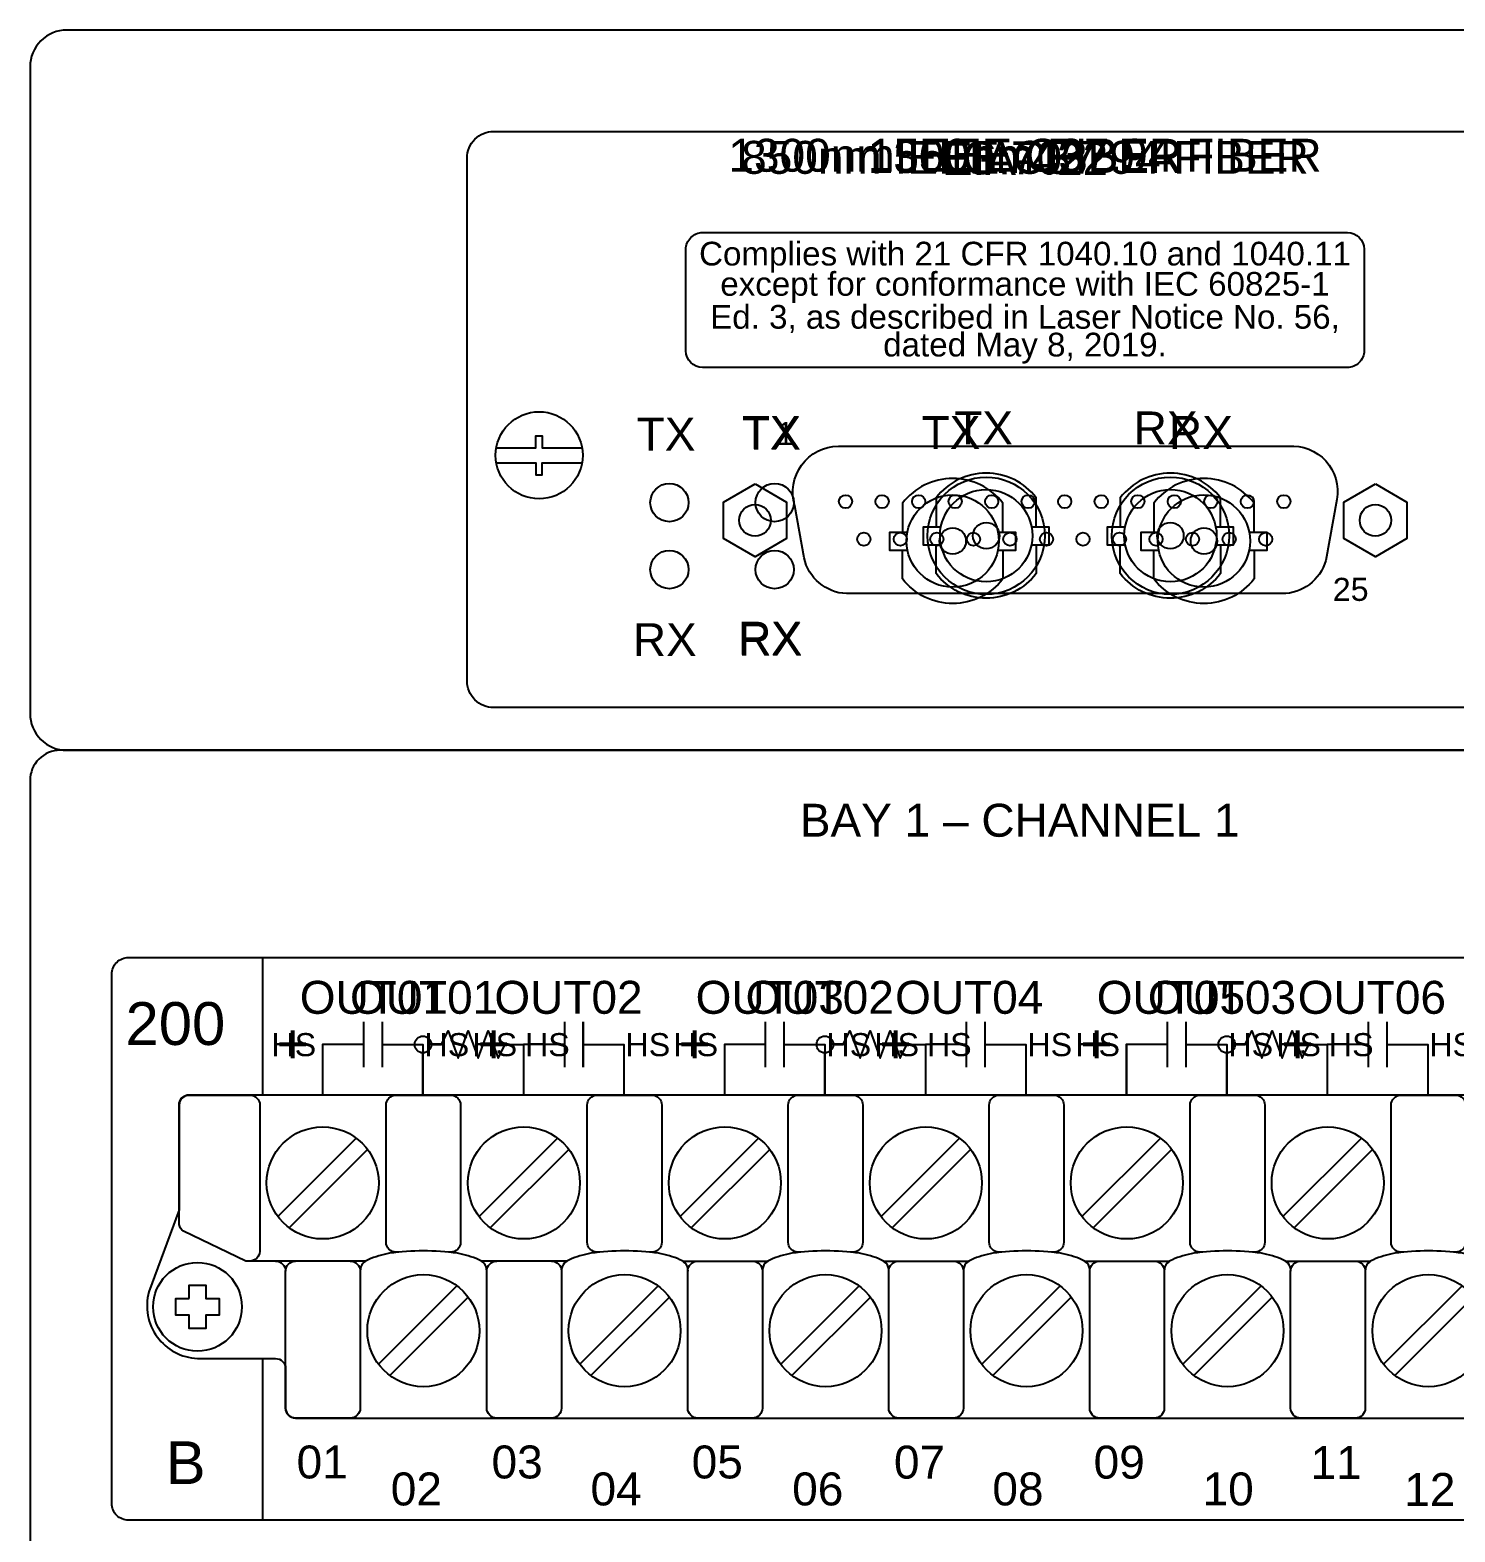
# Model space of a CAD drawing. Extents: x 1 to 47, y 1 to 34.6.
# Drawn here: x 27 to 31.254, y 12.571 to 17.055 of the extents above; entities that cross this region are included whole.
import ezdxf
from ezdxf.enums import TextEntityAlignment as Align

# ---------------------------------------------------------------- set-up
doc = ezdxf.new("R2010")
doc.units = 0
doc.header["$MEASUREMENT"] = 0
for name, color, linetype in [('4_2__A__ISOLATED_EIA-422', 7, 'CONTINUOUS'), ('4_3__B__ISOLATED_G_703_CO-', 7, 'CONTINUOUS'), ('4_4__C__850_NM_IEEE_C37_94', 7, 'CONTINUOUS'), ('4_5__D__1300_NM_FIBER', 7, 'CONTINUOUS'), ('4_6__E__1550_NM_FIBER', 7, 'CONTINUOUS'), ('4_7__H__1300_NM_IEEE_C37_9', 7, 'CONTINUOUS'), ('7_1__2___8__OPTOISOLATED_I', 7, 'CONTINUOUS'), ('7_2__7___8__OPTOISOLATED_I', 7, 'CONTINUOUS'), ('7_3__C___18__COMMON____6__', 7, 'CONTINUOUS'), ('7_4__D___18__COMMON____6__', 7, 'CONTINUOUS'), ('7_5__E___8__OPTOISOLATED_I', 7, 'CONTINUOUS'), ('7_6__4___18__COMMON____6__', 7, 'CONTINUOUS'), ('7_7__8___8__OPTOISOLATED_I', 7, 'CONTINUOUS'), ('9_0______DWG_', 7, 'CONTINUOUS')]:
    doc.layers.add(name, color=color, linetype=linetype)
doc.styles.add('ARIAL', font='arial.ttf')

msp = doc.modelspace()

# ---------------------------------------------------------------- linework, layer by layer
at = {"layer": '4_2__A__ISOLATED_EIA-422'}
msp.add_lwpolyline([(29.4133, 15.8123), (30.7574, 15.8123, -0.493376), (30.9014, 15.6536), (30.8687, 15.4709, -0.334954), (30.7385, 15.3723), (29.4377, 15.3723, -0.342031), (29.3111, 15.4795), (29.2837, 15.6347, -0.504632)], format="xyb", close=True, dxfattribs=at)
for points in [[(29.1646, 15.6997), (29.2586, 15.6454), (29.2586, 15.5369), (29.1646, 15.4826), (29.0706, 15.5369), (29.0706, 15.6454)], [(31.0169, 15.6997), (31.1109, 15.6454), (31.1109, 15.5369), (31.0169, 15.4826), (30.9229, 15.5369), (30.9229, 15.6454)]]:
    msp.add_lwpolyline(points, close=True, dxfattribs=at)
for centre, radius in [((28.909, 15.6442), 0.0571), ((29.4349, 15.6469), 0.0197), ((29.5439, 15.6469), 0.0197), ((29.653, 15.6469), 0.0197), ((29.762, 15.6469), 0.0197), ((29.8711, 15.6469), 0.0197), ((29.9802, 15.6469), 0.0197), ((30.0892, 15.6469), 0.0197), ((30.1983, 15.6469), 0.0197), ((30.3073, 15.6469), 0.0197), ((30.4164, 15.6469), 0.0197), ((30.5254, 15.6469), 0.0197), ((30.6345, 15.6469), 0.0197), ((30.7435, 15.6469), 0.0197), ((29.1646, 15.5912), 0.047), ((31.0169, 15.5912), 0.047), ((29.4894, 15.5351), 0.0197), ((29.5985, 15.5351), 0.0197), ((29.7075, 15.5351), 0.0197), ((29.8166, 15.5351), 0.0197), ((29.9256, 15.5351), 0.0197), ((30.0347, 15.5351), 0.0197), ((30.1437, 15.5351), 0.0197), ((30.2528, 15.5351), 0.0197), ((30.3618, 15.5351), 0.0197), ((30.4709, 15.5351), 0.0197), ((30.58, 15.5351), 0.0197), ((30.689, 15.5351), 0.0197), ((28.909, 15.4442), 0.0571)]:
    msp.add_circle(centre, radius, dxfattribs=at)
at = {"layer": '4_3__B__ISOLATED_G_703_CO-'}
msp.add_lwpolyline([(29.4133, 15.8123), (30.7574, 15.8123, -0.493376), (30.9014, 15.6536), (30.8687, 15.4709, -0.334954), (30.7385, 15.3723), (29.4377, 15.3723, -0.342031), (29.3111, 15.4795), (29.2837, 15.6347, -0.504632)], format="xyb", close=True, dxfattribs=at)
for points in [[(29.1646, 15.6997), (29.2586, 15.6454), (29.2586, 15.5369), (29.1646, 15.4826), (29.0706, 15.5369), (29.0706, 15.6454)], [(31.0169, 15.6997), (31.1109, 15.6454), (31.1109, 15.5369), (31.0169, 15.4826), (30.9229, 15.5369), (30.9229, 15.6454)]]:
    msp.add_lwpolyline(points, close=True, dxfattribs=at)
for centre, radius in [((28.909, 15.6442), 0.0571), ((29.4349, 15.6469), 0.0197), ((29.5439, 15.6469), 0.0197), ((29.653, 15.6469), 0.0197), ((29.762, 15.6469), 0.0197), ((29.8711, 15.6469), 0.0197), ((29.9802, 15.6469), 0.0197), ((30.0892, 15.6469), 0.0197), ((30.1983, 15.6469), 0.0197), ((30.3073, 15.6469), 0.0197), ((30.4164, 15.6469), 0.0197), ((30.5254, 15.6469), 0.0197), ((30.6345, 15.6469), 0.0197), ((30.7435, 15.6469), 0.0197), ((29.1646, 15.5912), 0.047), ((31.0169, 15.5912), 0.047), ((29.4894, 15.5351), 0.0197), ((29.5985, 15.5351), 0.0197), ((29.7075, 15.5351), 0.0197), ((29.8166, 15.5351), 0.0197), ((29.9256, 15.5351), 0.0197), ((30.0347, 15.5351), 0.0197), ((30.1437, 15.5351), 0.0197), ((30.2528, 15.5351), 0.0197), ((30.3618, 15.5351), 0.0197), ((30.4709, 15.5351), 0.0197), ((30.58, 15.5351), 0.0197), ((30.689, 15.5351), 0.0197), ((28.909, 15.4442), 0.0571)]:
    msp.add_circle(centre, radius, dxfattribs=at)
at = {"layer": '4_4__C__850_NM_IEEE_C37_94'}
msp.add_lwpolyline([(29.0082, 16.4502), (30.933, 16.4502, -0.41414), (30.983, 16.4002), (30.983, 16.0974, -0.414295), (30.933, 16.0474), (29.0082, 16.0474, -0.414173), (28.9582, 16.0974), (28.9582, 16.4002, -0.414246)], format="xyb", close=True, dxfattribs=at)
for points in [[(30.0044, 15.5719), (30.0044, 15.6583, 0.493109), (29.7052, 15.6583), (29.7052, 15.5719)], [(30.5544, 15.5719), (30.5544, 15.6583, 0.493109), (30.2552, 15.6583), (30.2552, 15.5719)], [(30.0044, 15.5168), (30.0044, 15.4323, -0.493109), (29.7052, 15.4323), (29.7052, 15.5168)], [(30.5544, 15.5168), (30.5544, 15.4323, -0.493109), (30.2552, 15.4323), (30.2552, 15.5168)]]:
    msp.add_lwpolyline(points, format="xyb", dxfattribs=at)
for points in [[(29.72, 15.5168), (29.6674, 15.5168), (29.6674, 15.5719), (29.7196, 15.5719)], [(29.99, 15.5719), (30.0422, 15.5719), (30.0422, 15.5168), (29.9896, 15.5168)], [(30.27, 15.5168), (30.2174, 15.5168), (30.2174, 15.5719), (30.2696, 15.5719)], [(30.54, 15.5719), (30.5922, 15.5719), (30.5922, 15.5168), (30.5396, 15.5168)]]:
    msp.add_lwpolyline(points, dxfattribs=at)
for centre, radius in [((29.2232, 15.6442), 0.0571), ((29.8548, 15.5453), 0.175), ((30.4048, 15.5453), 0.175), ((29.8548, 15.5453), 0.1378), ((30.4048, 15.5453), 0.1378), ((29.8548, 15.5453), 0.0395), ((30.4048, 15.5453), 0.0395), ((29.2232, 15.4442), 0.0571)]:
    msp.add_circle(centre, radius, dxfattribs=at)
at = {"layer": '4_5__D__1300_NM_FIBER'}
msp.add_lwpolyline([(29.0082, 16.4502), (30.933, 16.4502, -0.41414), (30.983, 16.4002), (30.983, 16.0974, -0.414295), (30.933, 16.0474), (29.0082, 16.0474, -0.414173), (28.9582, 16.0974), (28.9582, 16.4002, -0.414246)], format="xyb", close=True, dxfattribs=at)
for points in [[(29.9044, 15.5559), (29.9044, 15.6424, 0.493109), (29.6052, 15.6424), (29.6052, 15.5559)], [(30.6544, 15.5559), (30.6544, 15.6424, 0.493109), (30.3552, 15.6424), (30.3552, 15.5559)], [(29.9044, 15.5008), (29.9044, 15.4164, -0.493109), (29.6052, 15.4164), (29.6052, 15.5008)], [(30.6544, 15.5008), (30.6544, 15.4164, -0.493109), (30.3552, 15.4164), (30.3552, 15.5008)]]:
    msp.add_lwpolyline(points, format="xyb", dxfattribs=at)
for points in [[(29.62, 15.5008), (29.5674, 15.5008), (29.5674, 15.5559), (29.6196, 15.5559)], [(29.89, 15.5559), (29.9422, 15.5559), (29.9422, 15.5008), (29.8896, 15.5008)], [(30.37, 15.5008), (30.3174, 15.5008), (30.3174, 15.5559), (30.3696, 15.5559)], [(30.64, 15.5559), (30.6922, 15.5559), (30.6922, 15.5008), (30.6396, 15.5008)]]:
    msp.add_lwpolyline(points, dxfattribs=at)
for centre, radius in [((29.2232, 15.6442), 0.0571), ((29.7548, 15.5294), 0.1378), ((30.5048, 15.5294), 0.1378), ((29.7548, 15.5294), 0.0395), ((30.5048, 15.5294), 0.0395), ((29.2232, 15.4442), 0.0571)]:
    msp.add_circle(centre, radius, dxfattribs=at)
at = {"layer": '4_6__E__1550_NM_FIBER'}
msp.add_lwpolyline([(29.0082, 16.4502), (30.933, 16.4502, -0.41414), (30.983, 16.4002), (30.983, 16.0974, -0.414295), (30.933, 16.0474), (29.0082, 16.0474, -0.414173), (28.9582, 16.0974), (28.9582, 16.4002, -0.414246)], format="xyb", close=True, dxfattribs=at)
for points in [[(29.9044, 15.5559), (29.9044, 15.6424, 0.493109), (29.6052, 15.6424), (29.6052, 15.5559)], [(30.6544, 15.5559), (30.6544, 15.6424, 0.493109), (30.3552, 15.6424), (30.3552, 15.5559)], [(29.9044, 15.5008), (29.9044, 15.4164, -0.493109), (29.6052, 15.4164), (29.6052, 15.5008)], [(30.6544, 15.5008), (30.6544, 15.4164, -0.493109), (30.3552, 15.4164), (30.3552, 15.5008)]]:
    msp.add_lwpolyline(points, format="xyb", dxfattribs=at)
for points in [[(29.62, 15.5008), (29.5674, 15.5008), (29.5674, 15.5559), (29.6196, 15.5559)], [(29.89, 15.5559), (29.9422, 15.5559), (29.9422, 15.5008), (29.8896, 15.5008)], [(30.37, 15.5008), (30.3174, 15.5008), (30.3174, 15.5559), (30.3696, 15.5559)], [(30.64, 15.5559), (30.6922, 15.5559), (30.6922, 15.5008), (30.6396, 15.5008)]]:
    msp.add_lwpolyline(points, dxfattribs=at)
for centre, radius in [((29.2232, 15.6442), 0.0571), ((29.7548, 15.5294), 0.1378), ((30.5048, 15.5294), 0.1378), ((29.7548, 15.5294), 0.0395), ((30.5048, 15.5294), 0.0395), ((29.2232, 15.4442), 0.0571)]:
    msp.add_circle(centre, radius, dxfattribs=at)
at = {"layer": '4_7__H__1300_NM_IEEE_C37_9'}
for points in [[(29.9044, 15.5559), (29.9044, 15.6424, 0.493109), (29.6052, 15.6424), (29.6052, 15.5559)], [(30.6544, 15.5559), (30.6544, 15.6424, 0.493109), (30.3552, 15.6424), (30.3552, 15.5559)], [(29.9044, 15.5008), (29.9044, 15.4164, -0.493109), (29.6052, 15.4164), (29.6052, 15.5008)], [(30.6544, 15.5008), (30.6544, 15.4164, -0.493109), (30.3552, 15.4164), (30.3552, 15.5008)]]:
    msp.add_lwpolyline(points, format="xyb", dxfattribs=at)
for points in [[(29.62, 15.5008), (29.5674, 15.5008), (29.5674, 15.5559), (29.6196, 15.5559)], [(29.89, 15.5559), (29.9422, 15.5559), (29.9422, 15.5008), (29.8896, 15.5008)], [(30.37, 15.5008), (30.3174, 15.5008), (30.3174, 15.5559), (30.3696, 15.5559)], [(30.64, 15.5559), (30.6922, 15.5559), (30.6922, 15.5008), (30.6396, 15.5008)]]:
    msp.add_lwpolyline(points, dxfattribs=at)
for centre, radius in [((29.2232, 15.6442), 0.0571), ((29.7548, 15.5294), 0.1378), ((30.5048, 15.5294), 0.1378), ((29.7548, 15.5294), 0.0395), ((30.5048, 15.5294), 0.0395), ((29.2232, 15.4442), 0.0571)]:
    msp.add_circle(centre, radius, dxfattribs=at)
at = {"layer": '7_1__2___8__OPTOISOLATED_I'}
for points in [[(27.9953, 14.094), (27.9953, 13.959)], [(28.051, 14.094), (28.051, 13.959)], [(28.5953, 14.094), (28.5953, 13.959)], [(28.651, 14.094), (28.651, 13.959)], [(29.1953, 14.094), (29.1953, 13.959)], [(29.251, 14.094), (29.251, 13.959)], [(29.7953, 14.094), (29.7953, 13.959)], [(29.851, 14.094), (29.851, 13.959)], [(30.3953, 14.094), (30.3953, 13.959)], [(30.451, 14.094), (30.451, 13.959)], [(30.9953, 14.094), (30.9953, 13.959)], [(31.051, 14.094), (31.051, 13.959)], [(27.9953, 14.0265), (27.8732, 14.0265), (27.8732, 13.8753)], [(28.051, 14.0265), (28.1732, 14.0265), (28.1732, 13.8753)], [(28.5953, 14.0265), (28.4732, 14.0265), (28.4732, 13.8753)], [(28.651, 14.0265), (28.7732, 14.0265), (28.7732, 13.8753)], [(29.1953, 14.0265), (29.0732, 14.0265), (29.0732, 13.8753)], [(29.251, 14.0265), (29.3732, 14.0265), (29.3732, 13.8753)], [(29.7953, 14.0265), (29.6732, 14.0265), (29.6732, 13.8753)], [(29.851, 14.0265), (29.9732, 14.0265), (29.9732, 13.8753)], [(30.3953, 14.0265), (30.2732, 14.0265), (30.2732, 13.8753)], [(30.451, 14.0265), (30.5732, 14.0265), (30.5732, 13.8753)], [(30.9953, 14.0265), (30.8732, 14.0265), (30.8732, 13.8753)], [(31.051, 14.0265), (31.1732, 14.0265), (31.1732, 13.8753)]]:
    msp.add_lwpolyline(points, dxfattribs=at)
at = {"layer": '7_2__7___8__OPTOISOLATED_I'}
for points in [[(27.9953, 14.094), (27.9953, 13.959)], [(28.0509, 14.094), (28.0509, 13.959)], [(28.5953, 14.094), (28.5953, 13.959)], [(28.6509, 14.094), (28.6509, 13.959)], [(29.1953, 14.094), (29.1953, 13.959)], [(29.2509, 14.094), (29.2509, 13.959)], [(29.7953, 14.094), (29.7953, 13.959)], [(29.8509, 14.094), (29.8509, 13.959)], [(30.3953, 14.094), (30.3953, 13.959)], [(30.4509, 14.094), (30.4509, 13.959)], [(30.9953, 14.094), (30.9953, 13.959)], [(31.0509, 14.094), (31.0509, 13.959)], [(27.9953, 14.0265), (27.8731, 14.0265), (27.8731, 13.8753)], [(28.0509, 14.0265), (28.1731, 14.0265), (28.1731, 13.8753)], [(28.5953, 14.0265), (28.4731, 14.0265), (28.4731, 13.8753)], [(28.6509, 14.0265), (28.7731, 14.0265), (28.7731, 13.8753)], [(29.1953, 14.0265), (29.0731, 14.0265), (29.0731, 13.8753)], [(29.2509, 14.0265), (29.3731, 14.0265), (29.3731, 13.8753)], [(29.7953, 14.0265), (29.6731, 14.0265), (29.6731, 13.8753)], [(29.8509, 14.0265), (29.9731, 14.0265), (29.9731, 13.8753)], [(30.3953, 14.0265), (30.2731, 14.0265), (30.2731, 13.8753)], [(30.4509, 14.0265), (30.5731, 14.0265), (30.5731, 13.8753)], [(30.9953, 14.0265), (30.8731, 14.0265), (30.8731, 13.8753)], [(31.0509, 14.0265), (31.1731, 14.0265), (31.1731, 13.8753)]]:
    msp.add_lwpolyline(points, dxfattribs=at)
at = {"layer": '7_3__C___18__COMMON____6__'}
for points in [[(27.9953, 14.094), (27.9953, 13.959)], [(28.0509, 14.094), (28.0509, 13.959)], [(28.5953, 14.094), (28.5953, 13.959)], [(28.6509, 14.094), (28.6509, 13.959)], [(29.1953, 14.094), (29.1953, 13.959)], [(29.2509, 14.094), (29.2509, 13.959)], [(29.7953, 14.094), (29.7953, 13.959)], [(29.8509, 14.094), (29.8509, 13.959)], [(30.3953, 14.094), (30.3953, 13.959)], [(30.4509, 14.094), (30.4509, 13.959)], [(30.9953, 14.094), (30.9953, 13.959)], [(31.0509, 14.094), (31.0509, 13.959)], [(27.9953, 14.0265), (27.8731, 14.0265), (27.8731, 13.8753)], [(28.0509, 14.0265), (28.1731, 14.0265), (28.1731, 13.8753)], [(28.5953, 14.0265), (28.4731, 14.0265), (28.4731, 13.8753)], [(28.6509, 14.0265), (28.7731, 14.0265), (28.7731, 13.8753)], [(29.1953, 14.0265), (29.0731, 14.0265), (29.0731, 13.8753)], [(29.2509, 14.0265), (29.3731, 14.0265), (29.3731, 13.8753)], [(29.7953, 14.0265), (29.6731, 14.0265), (29.6731, 13.8753)], [(29.8509, 14.0265), (29.9731, 14.0265), (29.9731, 13.8753)], [(30.3953, 14.0265), (30.2731, 14.0265), (30.2731, 13.8753)], [(30.4509, 14.0265), (30.5731, 14.0265), (30.5731, 13.8753)], [(30.9953, 14.0265), (30.8731, 14.0265), (30.8731, 13.8753)], [(31.0509, 14.0265), (31.1731, 14.0265), (31.1731, 13.8753)]]:
    msp.add_lwpolyline(points, dxfattribs=at)
at = {"layer": '7_4__D___18__COMMON____6__'}
for points in [[(27.9953, 14.094), (27.9953, 13.959)], [(28.0509, 14.094), (28.0509, 13.959)], [(28.5953, 14.094), (28.5953, 13.959)], [(28.6509, 14.094), (28.6509, 13.959)], [(29.1953, 14.094), (29.1953, 13.959)], [(29.2509, 14.094), (29.2509, 13.959)], [(29.7953, 14.094), (29.7953, 13.959)], [(29.8509, 14.094), (29.8509, 13.959)], [(30.3953, 14.094), (30.3953, 13.959)], [(30.4509, 14.094), (30.4509, 13.959)], [(30.9953, 14.094), (30.9953, 13.959)], [(31.0509, 14.094), (31.0509, 13.959)], [(27.9953, 14.0265), (27.8731, 14.0265), (27.8731, 13.8753)], [(28.0509, 14.0265), (28.1731, 14.0265), (28.1731, 13.8753)], [(28.5953, 14.0265), (28.4731, 14.0265), (28.4731, 13.8753)], [(28.6509, 14.0265), (28.7731, 14.0265), (28.7731, 13.8753)], [(29.1953, 14.0265), (29.0731, 14.0265), (29.0731, 13.8753)], [(29.2509, 14.0265), (29.3731, 14.0265), (29.3731, 13.8753)], [(29.7953, 14.0265), (29.6731, 14.0265), (29.6731, 13.8753)], [(29.8509, 14.0265), (29.9731, 14.0265), (29.9731, 13.8753)], [(30.3953, 14.0265), (30.2731, 14.0265), (30.2731, 13.8753)], [(30.4509, 14.0265), (30.5731, 14.0265), (30.5731, 13.8753)], [(30.9953, 14.0265), (30.8731, 14.0265), (30.8731, 13.8753)], [(31.0509, 14.0265), (31.1731, 14.0265), (31.1731, 13.8753)]]:
    msp.add_lwpolyline(points, dxfattribs=at)
at = {"layer": '7_5__E___8__OPTOISOLATED_I'}
for points in [[(27.9953, 14.0865), (27.9953, 13.9665)], [(28.0509, 14.0865), (28.0509, 13.9665)], [(29.1953, 14.0865), (29.1953, 13.9665)], [(29.2509, 14.0865), (29.2509, 13.9665)], [(30.3953, 14.0865), (30.3953, 13.9665)], [(30.4509, 14.0865), (30.4509, 13.9665)], [(28.1981, 14.0265), (28.228, 14.0265), (28.248, 14.0677), (28.2781, 13.9852), (28.3081, 14.0677), (28.3381, 13.9852), (28.3681, 14.0677), (28.3981, 13.9852), (28.4181, 14.0265), (28.4731, 14.0265), (28.4731, 13.8753)], [(29.3981, 14.0265), (29.4281, 14.0265), (29.4481, 14.0677), (29.4781, 13.9852), (29.5081, 14.0677), (29.5381, 13.9852), (29.5681, 14.0677), (29.5982, 13.9852), (29.6182, 14.0265), (29.6731, 14.0265), (29.6731, 13.8753)], [(30.5981, 14.0265), (30.628, 14.0265), (30.648, 14.0677), (30.6781, 13.9852), (30.7081, 14.0677), (30.7381, 13.9852), (30.7681, 14.0677), (30.7981, 13.9852), (30.8181, 14.0265), (30.8731, 14.0265), (30.8731, 13.8753)], [(27.9953, 14.0265), (27.8731, 14.0265), (27.8731, 13.8753)], [(28.0509, 14.0265), (28.1481, 14.0265)], [(28.1731, 13.8753), (28.1731, 14.0015)], [(29.1953, 14.0265), (29.0731, 14.0265), (29.0731, 13.8753)], [(29.2509, 14.0265), (29.3481, 14.0265)], [(29.3731, 13.8753), (29.3731, 14.0015)], [(30.3953, 14.0265), (30.2731, 14.0265), (30.2731, 13.8753)], [(30.4509, 14.0265), (30.5481, 14.0265)], [(30.5731, 13.8753), (30.5731, 14.0015)]]:
    msp.add_lwpolyline(points, dxfattribs=at)
for centre in [(28.1731, 14.0265), (29.3731, 14.0265), (30.5731, 14.0265)]:
    msp.add_circle(centre, 0.025, dxfattribs=at)
at = {"layer": '7_6__4___18__COMMON____6__'}
for points in [[(27.9953, 14.094), (27.9953, 13.959)], [(28.051, 14.094), (28.051, 13.959)], [(28.5953, 14.094), (28.5953, 13.959)], [(28.651, 14.094), (28.651, 13.959)], [(29.1953, 14.094), (29.1953, 13.959)], [(29.251, 14.094), (29.251, 13.959)], [(29.7953, 14.094), (29.7953, 13.959)], [(29.851, 14.094), (29.851, 13.959)], [(30.3953, 14.094), (30.3953, 13.959)], [(30.451, 14.094), (30.451, 13.959)], [(30.9953, 14.094), (30.9953, 13.959)], [(31.051, 14.094), (31.051, 13.959)], [(27.9953, 14.0265), (27.8732, 14.0265), (27.8732, 13.8753)], [(28.051, 14.0265), (28.1732, 14.0265), (28.1732, 13.8753)], [(28.5953, 14.0265), (28.4732, 14.0265), (28.4732, 13.8753)], [(28.651, 14.0265), (28.7732, 14.0265), (28.7732, 13.8753)], [(29.1953, 14.0265), (29.0732, 14.0265), (29.0732, 13.8753)], [(29.251, 14.0265), (29.3732, 14.0265), (29.3732, 13.8753)], [(29.7953, 14.0265), (29.6732, 14.0265), (29.6732, 13.8753)], [(29.851, 14.0265), (29.9732, 14.0265), (29.9732, 13.8753)], [(30.3953, 14.0265), (30.2732, 14.0265), (30.2732, 13.8753)], [(30.451, 14.0265), (30.5732, 14.0265), (30.5732, 13.8753)], [(30.9953, 14.0265), (30.8732, 14.0265), (30.8732, 13.8753)], [(31.051, 14.0265), (31.1732, 14.0265), (31.1732, 13.8753)]]:
    msp.add_lwpolyline(points, dxfattribs=at)
at = {"layer": '7_7__8___8__OPTOISOLATED_I'}
for points in [[(27.9953, 14.0865), (27.9953, 13.9665)], [(28.0509, 14.0865), (28.0509, 13.9665)], [(29.1953, 14.0865), (29.1953, 13.9665)], [(29.2509, 14.0865), (29.2509, 13.9665)], [(30.3953, 14.0865), (30.3953, 13.9665)], [(30.4509, 14.0865), (30.4509, 13.9665)], [(28.198, 14.0265), (28.228, 14.0265), (28.248, 14.0677), (28.2781, 13.9852), (28.3081, 14.0677), (28.3381, 13.9852), (28.3681, 14.0677), (28.3981, 13.9852), (28.4181, 14.0265), (28.4731, 14.0265), (28.4731, 13.8753)], [(29.398, 14.0265), (29.4281, 14.0265), (29.4481, 14.0677), (29.4781, 13.9852), (29.5081, 14.0677), (29.5381, 13.9852), (29.5681, 14.0677), (29.5982, 13.9852), (29.6182, 14.0265), (29.6731, 14.0265), (29.6731, 13.8753)], [(30.598, 14.0265), (30.628, 14.0265), (30.648, 14.0677), (30.6781, 13.9852), (30.7081, 14.0677), (30.7381, 13.9852), (30.7681, 14.0677), (30.7981, 13.9852), (30.8181, 14.0265), (30.8731, 14.0265), (30.8731, 13.8753)], [(27.9953, 14.0265), (27.8731, 14.0265), (27.8731, 13.8753)], [(28.0509, 14.0265), (28.1482, 14.0265)], [(28.1731, 14.0016), (28.1731, 13.8753)], [(29.1953, 14.0265), (29.0731, 14.0265), (29.0731, 13.8753)], [(29.2509, 14.0265), (29.3483, 14.0265)], [(29.3731, 14.0016), (29.3731, 13.8753)], [(30.3953, 14.0265), (30.2731, 14.0265), (30.2731, 13.8753)], [(30.4509, 14.0265), (30.5482, 14.0265)], [(30.5731, 14.0016), (30.5731, 13.8753)]]:
    msp.add_lwpolyline(points, dxfattribs=at)
for centre in [(28.1731, 14.0265), (29.3731, 14.0265), (30.5731, 14.0265)]:
    msp.add_circle(centre, 0.0249, dxfattribs=at)
at = {"layer": '9_0______DWG_'}
for points in [[(44.14, 17.0547), (27.11, 17.0547, 0.414214), (27, 16.9447), (27, 15.0147, 0.414214), (27.11, 14.9047), (44.14, 14.9047, 0.414214), (44.25, 15.0147), (44.25, 16.9447, 0.414214), (44.14, 17.0547)], [(28.0023, 13.3799), (27.6442, 13.3799), (27.4583, 13.4697, -0.241986), (27.4455, 13.4896), (27.4454, 13.8453, -0.422157), (27.4721, 13.8752), (27.6564, 13.8753, -0.414214), (27.6864, 13.8453), (27.6864, 13.4082, -0.390527), (27.6564, 13.3799)], [(28.1007, 13.4066), (28.0928, 13.4066, -0.414214), (28.0628, 13.4366), (28.0628, 13.8453, -0.414214), (28.0928, 13.8753), (28.2557, 13.8753, -0.414214), (28.2857, 13.8453), (28.2857, 13.4366, -0.414214), (28.2557, 13.4066), (28.2489, 13.4066)], [(28.7015, 13.4066), (28.6936, 13.4066, -0.414214), (28.6636, 13.4366), (28.6636, 13.8453, -0.414214), (28.6936, 13.8753), (28.8564, 13.8753, -0.414214), (28.8864, 13.8453), (28.8864, 13.4366, -0.414214), (28.8564, 13.4066), (28.8496, 13.4066)], [(29.3015, 13.4066), (29.2936, 13.4066, -0.414214), (29.2636, 13.4366), (29.2636, 13.8453, -0.414214), (29.2936, 13.8753), (29.4564, 13.8753, -0.414214), (29.4864, 13.8453), (29.4864, 13.4366, -0.414214), (29.4564, 13.4066), (29.4496, 13.4066)], [(29.9015, 13.4066), (29.8936, 13.4066, -0.414214), (29.8636, 13.4366), (29.8636, 13.8453, -0.414214), (29.8936, 13.8753), (30.0564, 13.8753, -0.414214), (30.0864, 13.8453), (30.0864, 13.4366, -0.414214), (30.0564, 13.4066), (30.0496, 13.4066)], [(30.5015, 13.4066), (30.4936, 13.4066, -0.414214), (30.4636, 13.4366), (30.4636, 13.8453, -0.414214), (30.4936, 13.8753), (30.6565, 13.8753, -0.414214), (30.6865, 13.8453), (30.6865, 13.4366, -0.414214), (30.6565, 13.4066), (30.6496, 13.4066)], [(31.1015, 13.4066), (31.0936, 13.4066, -0.414214), (31.0636, 13.4366), (31.0636, 13.8453, -0.414214), (31.0936, 13.8753), (31.2565, 13.8753, -0.414214), (31.2865, 13.8453), (31.2865, 13.4366, -0.414214), (31.2565, 13.4066), (31.2496, 13.4066)], [(28.3637, 13.3499, 0.191033), (28.3552, 13.3738, 0.081668), (28.3396, 13.384, 0.0591), (28.2759, 13.4033, 0.034646), (28.1744, 13.4104, 0.03436), (28.0737, 13.4033, 0.0591), (28.01, 13.384, 0.081668), (27.9943, 13.3738, 0.191033), (27.9858, 13.3499)], [(28.9645, 13.3499, 0.191033), (28.956, 13.3738, 0.081668), (28.9404, 13.384, 0.0591), (28.8766, 13.4033, 0.034646), (28.7751, 13.4104, 0.03436), (28.6744, 13.4033, 0.0591), (28.6107, 13.384, 0.081668), (28.5951, 13.3738, 0.191033), (28.5866, 13.3499)], [(29.5645, 13.3499, 0.191033), (29.556, 13.3738, 0.081668), (29.5404, 13.384, 0.0591), (29.4767, 13.4033, 0.034646), (29.3751, 13.4104, 0.03436), (29.2745, 13.4033, 0.0591), (29.2107, 13.384, 0.081668), (29.1951, 13.3738, 0.191033), (29.1866, 13.3499)], [(30.1645, 13.3499, 0.191033), (30.156, 13.3738, 0.081668), (30.1404, 13.384, 0.0591), (30.0767, 13.4033, 0.034646), (29.9751, 13.4104, 0.03436), (29.8745, 13.4033, 0.0591), (29.8107, 13.384, 0.081668), (29.7951, 13.3738, 0.191033), (29.7866, 13.3499)], [(30.7645, 13.3499, 0.191033), (30.756, 13.3738, 0.081668), (30.7404, 13.384, 0.0591), (30.6767, 13.4033, 0.034646), (30.5752, 13.4104, 0.03436), (30.4745, 13.4033, 0.0591), (30.4107, 13.384, 0.081668), (30.3951, 13.3738, 0.191033), (30.3866, 13.3499)], [(31.3645, 13.3499, 0.191033), (31.356, 13.3738, 0.081668), (31.3404, 13.384, 0.0591), (31.2767, 13.4033, 0.034646), (31.1752, 13.4104, 0.03436), (31.0745, 13.4033, 0.0591), (31.0108, 13.384, 0.081668), (30.9951, 13.3738, 0.191033), (30.9866, 13.3499)], [(27.733, 13.3799, -0.414214), (27.763, 13.3499)], [(27.9558, 13.3799, -0.414214), (27.9858, 13.3499), (27.9858, 12.9412, -0.414214), (27.9558, 12.9112), (27.793, 12.9112, -0.414214), (27.763, 12.9412), (27.763, 13.3499, -0.414214), (27.793, 13.3799)], [(28.5566, 13.3799, -0.414214), (28.5866, 13.3499), (28.5866, 12.9412, -0.414214), (28.5566, 12.9112), (28.3937, 12.9112, -0.414214), (28.3637, 12.9412), (28.3637, 13.3499, -0.414214), (28.3937, 13.3799)], [(29.1566, 13.3799, -0.414214), (29.1866, 13.3499), (29.1866, 12.9412, -0.414214), (29.1566, 12.9112), (28.9937, 12.9112, -0.414214), (28.9637, 12.9412), (28.9637, 13.3499, -0.414214), (28.9937, 13.3799)], [(29.7566, 13.3799, -0.414214), (29.7866, 13.3499), (29.7866, 12.9412, -0.414214), (29.7566, 12.9112), (29.5938, 12.9112, -0.414214), (29.5638, 12.9412), (29.5638, 13.3499, -0.414214), (29.5938, 13.3799)], [(30.3566, 13.3799, -0.414214), (30.3866, 13.3499), (30.3866, 12.9412, -0.414214), (30.3566, 12.9112), (30.1938, 12.9112, -0.414214), (30.1638, 12.9412), (30.1638, 13.3499, -0.414214), (30.1938, 13.3799)], [(30.9566, 13.3799, -0.414214), (30.9866, 13.3499), (30.9866, 12.9412, -0.414214), (30.9566, 12.9112), (30.7938, 12.9112, -0.414214), (30.7638, 12.9412), (30.7638, 13.3499, -0.414214), (30.7938, 13.3799)]]:
    msp.add_lwpolyline(points, format="xyb", dxfattribs=at)
for points in [[(28.3848, 16.7523), (31.5248, 16.7523, -0.414214), (31.6048, 16.6723), (31.6048, 15.1123, -0.414214), (31.5248, 15.0323), (28.3848, 15.0323, -0.414214), (28.3048, 15.1123), (28.3048, 16.6723, -0.414214)], [(44.25, 8.6847), (44.25, 14.8147, 0.414214), (44.16, 14.9047), (27.09, 14.9047, 0.414214), (27, 14.8147), (27, 8.6847, 0.381966), (27.08, 8.5953), (44.17, 8.5953, 0.381966)], [(27.2942, 14.2863), (43.9545, 14.2863, -0.468367), (44.0044, 14.2263), (44.0044, 12.6563, -0.414132), (43.9545, 12.6063), (27.2942, 12.6063, -0.414214), (27.2442, 12.6563), (27.2442, 14.2363, -0.414287)], [(27.763, 13.0592), (27.763, 12.9412, 0.414213), (27.793, 12.9112), (32.7748, 12.9111, 0.414214), (32.8048, 12.9411), (32.8048, 13.2542), (32.8957, 13.4989, 0.480048), (32.7507, 13.6971), (32.5165, 13.6971, -0.414214), (32.4865, 13.7271), (32.4865, 13.8453, 0.414212), (32.4565, 13.8753), (32.4565, 13.8753), (27.4754, 13.8753, 0.414215), (27.4454, 13.8454), (27.4455, 13.5325), (27.3546, 13.2877, 0.47859), (27.4996, 13.0892), (27.733, 13.0892, -0.414214)]]:
    msp.add_lwpolyline(points, format="xyb", close=True, dxfattribs=at)
for points in [[(28.3919, 15.8074), (28.5105, 15.8074), (28.5105, 15.8438), (28.5295, 15.8438), (28.5295, 15.8074), (28.6481, 15.8074)], [(28.3919, 15.7631), (28.5105, 15.7631), (28.5105, 15.7268), (28.5295, 15.7268), (28.5295, 15.7631), (28.6481, 15.7631)], [(27.6942, 14.2863), (27.6942, 13.8753)], [(27.9741, 13.747), (27.7399, 13.5128)], [(28.5749, 13.747), (28.3407, 13.5128)], [(29.1749, 13.747), (28.9407, 13.5128)], [(29.7749, 13.747), (29.5407, 13.5128)], [(30.3749, 13.747), (30.1407, 13.5128)], [(30.9749, 13.747), (30.7407, 13.5128)], [(28.0075, 13.7135), (27.7733, 13.4794)], [(28.6083, 13.7135), (28.3741, 13.4794)], [(29.2083, 13.7135), (28.9741, 13.4794)], [(29.8083, 13.7135), (29.5741, 13.4794)], [(30.4083, 13.7135), (30.1741, 13.4794)], [(31.0083, 13.7135), (30.7741, 13.4794)], [(28.6031, 13.3799), (28.3472, 13.3799)], [(28.948, 13.3799), (29.2031, 13.3799)], [(29.548, 13.3799), (29.8031, 13.3799)], [(30.148, 13.3799), (30.4031, 13.3799)], [(30.748, 13.3799), (31.0031, 13.3799)], [(28.2747, 13.306), (28.0406, 13.0718)], [(28.3082, 13.2725), (28.074, 13.0384)], [(28.8755, 13.306), (28.6413, 13.0718)], [(28.9089, 13.2725), (28.6748, 13.0384)], [(29.4755, 13.306), (29.2414, 13.0718)], [(29.5089, 13.2725), (29.2748, 13.0384)], [(30.0755, 13.306), (29.8414, 13.0718)], [(30.1089, 13.2725), (29.8748, 13.0384)], [(30.6755, 13.306), (30.4414, 13.0718)], [(30.7089, 13.2725), (30.4748, 13.0384)], [(31.2755, 13.306), (31.0414, 13.0718)], [(31.309, 13.2725), (31.0748, 13.0384)], [(27.6942, 13.0892), (27.6942, 12.6063)]]:
    msp.add_lwpolyline(points, dxfattribs=at)
msp.add_lwpolyline([(27.475, 13.2681), (27.475, 13.3084), (27.525, 13.3084), (27.525, 13.2681), (27.5651, 13.2681), (27.5651, 13.2181), (27.525, 13.2181), (27.525, 13.1782), (27.475, 13.1782), (27.475, 13.2181), (27.4349, 13.2181), (27.4349, 13.2681)], close=True, dxfattribs=at)
for centre, radius in [((28.52, 15.7853), 0.13), ((27.8737, 13.6132), 0.1673), ((28.4745, 13.6132), 0.1673), ((29.0745, 13.6132), 0.1673), ((29.6745, 13.6132), 0.1673), ((30.2745, 13.6132), 0.1673), ((30.8745, 13.6132), 0.1673), ((27.5, 13.2433), 0.1324), ((28.1744, 13.1722), 0.1673), ((28.7751, 13.1722), 0.1673), ((29.3751, 13.1722), 0.1673), ((29.9751, 13.1722), 0.1673), ((30.5752, 13.1722), 0.1673), ((31.1752, 13.1722), 0.1673)]:
    msp.add_circle(centre, radius, dxfattribs=at)

# ---------------------------------------------------------------- texts
at = {"layer": '4_2__A__ISOLATED_EIA-422', "style": 'ARIAL'}
msp.add_text('EIA-422', height=0.09833, dxfattribs=at).set_placement((29.9706, 16.6224), align=Align.CENTER)
for s, height, p in [('TX', 0.09833, (28.8112, 15.7994)), ('1', 0.0688, (29.2286, 15.8156)), ('25', 0.06883, (30.8895, 15.3507)), ('RX', 0.09833, (28.7998, 15.1858))]:
    msp.add_text(s, height=height, dxfattribs=at).set_placement(p)
at = {"layer": '4_3__B__ISOLATED_G_703_CO-', "style": 'ARIAL'}
msp.add_text('G.703', height=0.09833, dxfattribs=at).set_placement((29.9706, 16.624), align=Align.CENTER)
for s, height, p in [('TX', 0.09833, (28.8112, 15.7994)), ('1', 0.0688, (29.2286, 15.8156)), ('25', 0.06883, (30.8895, 15.3507)), ('RX', 0.09833, (28.7998, 15.1858))]:
    msp.add_text(s, height=height, dxfattribs=at).set_placement(p)
at = {"layer": '4_4__C__850_NM_IEEE_C37_94', "style": 'ARIAL'}
for s, height, p in [('850nm IEEE C37.94 FIBER', 0.098333, (29.9706, 16.6255)), ('Complies with 21 CFR 1040.10 and 1040.11', 0.0708, (29.9706, 16.3519)), ('Complies with 21 CFR 1040.10 and 1040.11', 0.0708, (29.9706, 16.3519)), ('except for conformance with IEC 60825-1', 0.0708, (29.9706, 16.2616)), ('except for conformance with IEC 60825-1', 0.0708, (29.9706, 16.2616)), ('Ed. 3, as described in Laser Notice No. 56,', 0.0708, (29.9706, 16.1632)), ('Ed. 3, as described in Laser Notice No. 56,', 0.0708, (29.9706, 16.1632)), ('dated May 8, 2019.', 0.0708, (29.9706, 16.0803)), ('dated May 8, 2019.', 0.0708, (29.9706, 16.0803))]:
    msp.add_text(s, height=height, dxfattribs=at).set_placement(p, align=Align.CENTER)
for s, p in [('TX', (29.126, 15.8018)), ('TX', (29.7592, 15.8177)), ('RX', (30.2952, 15.8177)), ('RX', (29.1146, 15.1873))]:
    msp.add_text(s, height=0.09833, dxfattribs=at).set_placement(p)
at = {"layer": '4_5__D__1300_NM_FIBER', "style": 'ARIAL'}
for s, height, p in [('1300nm FIBER', 0.098333, (29.9706, 16.6281)), ('Complies with 21 CFR 1040.10 and 1040.11', 0.0708, (29.9706, 16.3519)), ('Complies with 21 CFR 1040.10 and 1040.11', 0.0708, (29.9706, 16.3519)), ('except for conformance with IEC 60825-1', 0.0708, (29.9706, 16.2616)), ('except for conformance with IEC 60825-1', 0.0708, (29.9706, 16.2616)), ('Ed. 3, as described in Laser Notice No. 56,', 0.0708, (29.9706, 16.1632)), ('Ed. 3, as described in Laser Notice No. 56,', 0.0708, (29.9706, 16.1632)), ('dated May 8, 2019.', 0.0708, (29.9706, 16.0803)), ('dated May 8, 2019.', 0.0708, (29.9706, 16.0803))]:
    msp.add_text(s, height=height, dxfattribs=at).set_placement(p, align=Align.CENTER)
for s, p in [('TX', (29.1252, 15.8036)), ('TX', (29.6619, 15.8036)), ('RX', (30.4005, 15.8036)), ('RX', (29.1138, 15.1899))]:
    msp.add_text(s, height=0.09833, dxfattribs=at).set_placement(p)
at = {"layer": '4_6__E__1550_NM_FIBER', "style": 'ARIAL'}
for s, height, p in [('1550nm FIBER', 0.098333, (29.9706, 16.6318)), ('Complies with 21 CFR 1040.10 and 1040.11', 0.0708, (29.9706, 16.3519)), ('Complies with 21 CFR 1040.10 and 1040.11', 0.0708, (29.9706, 16.3519)), ('except for conformance with IEC 60825-1', 0.0708, (29.9706, 16.2616)), ('except for conformance with IEC 60825-1', 0.0708, (29.9706, 16.2616)), ('Ed. 3, as described in Laser Notice No. 56,', 0.0708, (29.9706, 16.1632)), ('Ed. 3, as described in Laser Notice No. 56,', 0.0708, (29.9706, 16.1632)), ('dated May 8, 2019.', 0.0708, (29.9706, 16.0803)), ('dated May 8, 2019.', 0.0708, (29.9706, 16.0803))]:
    msp.add_text(s, height=height, dxfattribs=at).set_placement(p, align=Align.CENTER)
for s, p in [('TX', (29.1252, 15.8038)), ('TX', (29.6619, 15.8038)), ('RX', (30.4005, 15.8038)), ('RX', (29.1138, 15.1902))]:
    msp.add_text(s, height=0.09833, dxfattribs=at).set_placement(p)
at = {"layer": '4_7__H__1300_NM_IEEE_C37_9', "style": 'ARIAL'}
msp.add_text('1300nm IEEE C37.94 FIBER', height=0.098333, dxfattribs=at).set_placement((29.9706, 16.6318), align=Align.CENTER)
for s, p in [('TX', (29.1252, 15.8038)), ('TX', (29.6619, 15.8038)), ('RX', (30.4005, 15.8038)), ('RX', (29.1138, 15.1902))]:
    msp.add_text(s, height=0.09833, dxfattribs=at).set_placement(p)
at = {"layer": '7_1__2___8__OPTOISOLATED_I', "style": 'ARIAL'}
for s, p in [('OUT01', (27.8053, 14.1181)), ('OUT02', (28.3863, 14.1181)), ('OUT03', (28.9872, 14.1181)), ('OUT04', (29.5827, 14.1181)), ('OUT05', (30.1849, 14.1181)), ('OUT06', (30.7849, 14.1181))]:
    msp.add_text(s, height=0.09833, dxfattribs=at).set_placement(p)
at = {"layer": '7_2__7___8__OPTOISOLATED_I', "style": 'ARIAL'}
for s, height, p in [('OUT01', 0.09833, (27.8053, 14.1181)), ('OUT02', 0.09833, (28.3863, 14.1181)), ('OUT03', 0.09833, (28.9872, 14.1181)), ('OUT04', 0.09833, (29.5827, 14.1181)), ('OUT05', 0.09833, (30.1848, 14.1181)), ('OUT06', 0.09833, (30.7849, 14.1181)), ('+', 0.118, (27.7361, 13.9697)), ('+', 0.118, (28.3361, 13.9697)), ('+', 0.118, (28.9361, 13.9697)), ('+', 0.118, (29.5361, 13.9697)), ('+', 0.118, (30.1361, 13.9697)), ('+', 0.118, (30.7362, 13.9697))]:
    msp.add_text(s, height=height, dxfattribs=at).set_placement(p)
at = {"layer": '7_3__C___18__COMMON____6__', "style": 'ARIAL'}
for s, height, p in [('OUT01', 0.09833, (27.8053, 14.1181)), ('OUT02', 0.09833, (28.3863, 14.1181)), ('OUT03', 0.09833, (28.9872, 14.1181)), ('OUT04', 0.09833, (29.5827, 14.1181)), ('OUT05', 0.09833, (30.1848, 14.1181)), ('OUT06', 0.09833, (30.7849, 14.1181)), ('+', 0.118, (27.7361, 13.9697)), ('HS', 0.06883, (28.1778, 13.9916)), ('+', 0.118, (28.3361, 13.9697)), ('HS', 0.06883, (28.7778, 13.9916)), ('+', 0.118, (28.9361, 13.9697)), ('HS', 0.06883, (29.3778, 13.9916)), ('+', 0.118, (29.5361, 13.9697)), ('HS', 0.06883, (29.9778, 13.9916)), ('+', 0.118, (30.1361, 13.9697)), ('HS', 0.06883, (30.5778, 13.9916)), ('+', 0.118, (30.7362, 13.9697)), ('HS', 0.06883, (31.1778, 13.9916))]:
    msp.add_text(s, height=height, dxfattribs=at).set_placement(p)
at = {"layer": '7_4__D___18__COMMON____6__', "style": 'ARIAL'}
for s, p in [('OUT01', (27.8053, 14.1181)), ('OUT02', (28.3863, 14.1181)), ('OUT03', (28.9872, 14.1181)), ('OUT04', (29.5827, 14.1181)), ('OUT05', (30.1848, 14.1181)), ('OUT06', (30.7849, 14.1181))]:
    msp.add_text(s, height=0.09833, dxfattribs=at).set_placement(p)
at = {"layer": '7_5__E___8__OPTOISOLATED_I', "style": 'ARIAL'}
for s, height, p in [('OUT01', 0.09833, (27.9552, 14.1181)), ('OUT02', 0.09833, (29.1363, 14.1181)), ('OUT03', 0.09833, (30.3372, 14.1181)), ('+', 0.118, (27.7361, 13.9697)), ('HS', 0.06883, (28.4778, 13.9916)), ('+', 0.118, (28.9361, 13.9697)), ('HS', 0.06883, (29.6778, 13.9916)), ('+', 0.118, (30.1361, 13.9697)), ('HS', 0.06883, (30.8778, 13.9916))]:
    msp.add_text(s, height=height, dxfattribs=at).set_placement(p)
at = {"layer": '7_6__4___18__COMMON____6__', "style": 'ARIAL'}
for s, height, p in [('OUT01', 0.09833, (27.8053, 14.1181)), ('OUT02', 0.09833, (28.3863, 14.1181)), ('OUT03', 0.09833, (28.9872, 14.1181)), ('OUT04', 0.09833, (29.5827, 14.1181)), ('OUT05', 0.09833, (30.1849, 14.1181)), ('OUT06', 0.09833, (30.7849, 14.1181)), ('HS', 0.06883, (27.7208, 13.9916)), ('HS', 0.06883, (28.3208, 13.9916)), ('HS', 0.06883, (28.9208, 13.9916)), ('HS', 0.06883, (29.5208, 13.9916)), ('HS', 0.06883, (30.1208, 13.9916)), ('HS', 0.06883, (30.7208, 13.9916))]:
    msp.add_text(s, height=height, dxfattribs=at).set_placement(p)
at = {"layer": '7_7__8___8__OPTOISOLATED_I', "style": 'ARIAL'}
for s, height, p in [('OUT01', 0.09833, (27.9552, 14.1181)), ('OUT02', 0.09833, (29.1363, 14.1181)), ('OUT03', 0.09833, (30.3372, 14.1181)), ('HS', 0.06883, (27.7208, 13.9916)), ('HS', 0.06883, (28.9208, 13.9916)), ('HS', 0.06883, (30.1208, 13.9916))]:
    msp.add_text(s, height=height, dxfattribs=at).set_placement(p)
at = {"layer": '9_0______DWG_', "style": 'ARIAL'}
msp.add_text('BAY 1 – CHANNEL 1', height=0.098333, dxfattribs=at).set_placement((29.9548, 14.6467), align=Align.CENTER)
for s, height, p in [('200', 0.12783, (27.285, 14.0251)), ('B', 0.1278, (27.4051, 12.7142)), ('01', 0.09833, (27.7959, 12.7311)), ('03', 0.09833, (28.3779, 12.7311)), ('05', 0.09833, (28.9755, 12.7311)), ('07', 0.09833, (29.5793, 12.7306)), ('09', 0.09833, (30.1755, 12.7306)), ('11', 0.09833, (30.8231, 12.7295)), ('02', 0.09833, (28.077, 12.6506)), ('04', 0.09833, (28.6734, 12.6506)), ('06', 0.09833, (29.2755, 12.6506)), ('08', 0.09833, (29.8732, 12.6506)), ('10', 0.09833, (30.5008, 12.6506)), ('12', 0.09833, (31.1029, 12.649))]:
    msp.add_text(s, height=height, dxfattribs=at).set_placement(p)

doc.saveas('drawing.dxf')
